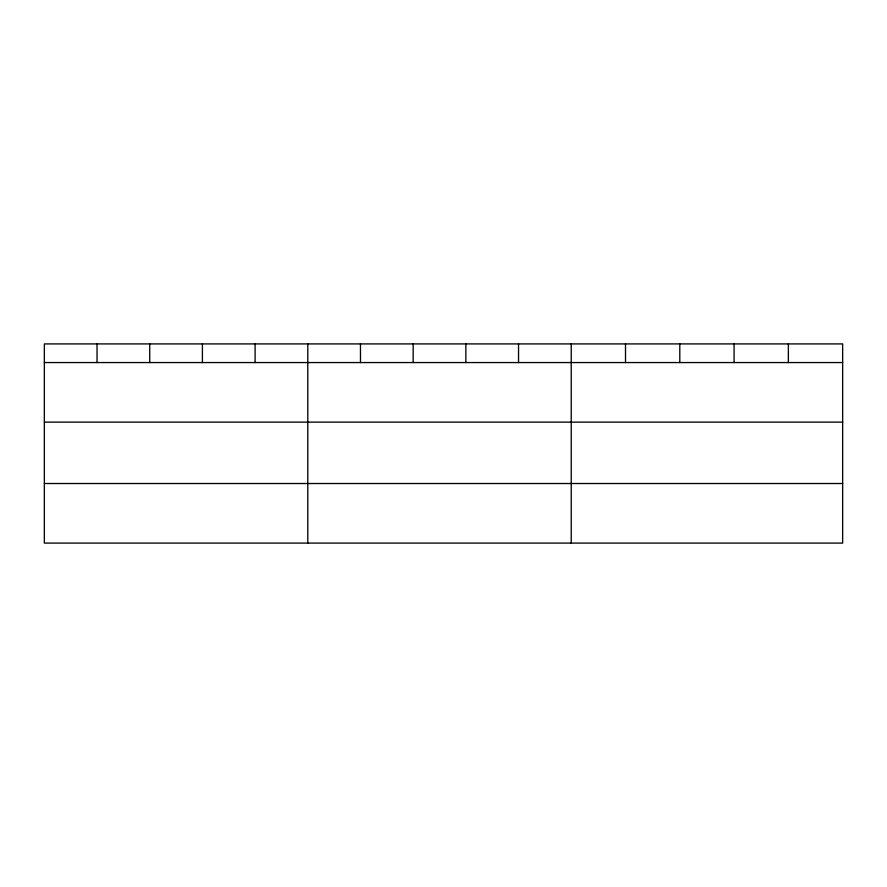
<?xml version="1.0" encoding="UTF-8"?>
<svg xmlns="http://www.w3.org/2000/svg" width="887" height="887" viewBox="0 0 887 887"><rect width="100%" height="100%" fill="white"/><g stroke="black" fill="none" stroke-linecap="round" stroke-linejoin="round"><path stroke-width="1.33" d="M842.65 422.134L842.65 343.912L44.35 343.912L44.35 543.088L842.65 543.088L842.65 422.134L44.35 422.134M44.35 362.561L842.65 362.561M44.35 483.515L842.65 483.515M788.366 343.912L788.366 362.561M734.081 343.912L734.081 362.561M679.797 343.912L679.797 362.561M625.512 343.912L625.512 362.561M571.228 343.912L571.228 543.088M518.54 343.912L518.54 362.561M465.852 343.912L465.852 362.561M413.165 343.912L413.165 362.561M360.477 343.912L360.477 362.561M307.789 343.912L307.789 543.088M255.101 343.912L255.101 362.561M202.413 343.912L202.413 362.561M149.726 343.912L149.726 362.561M97.038 343.912L97.038 362.561"/></g></svg>
